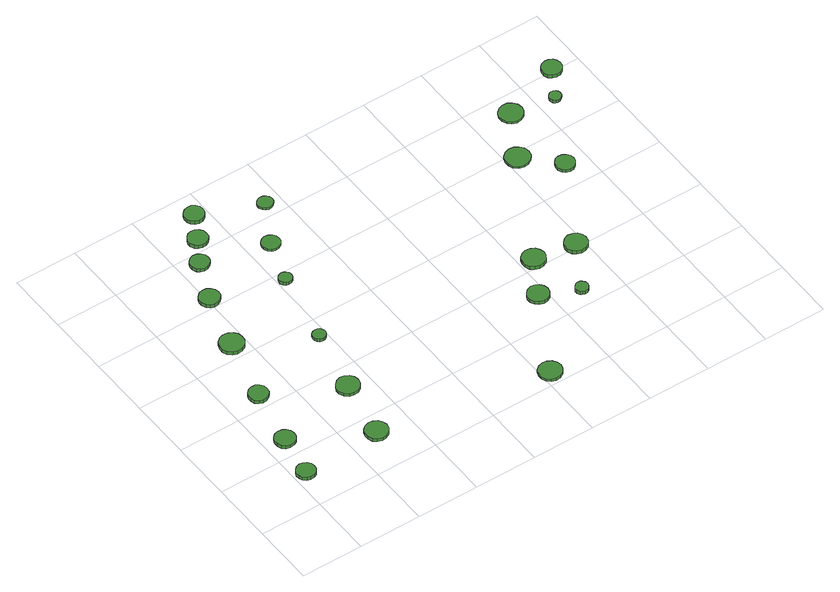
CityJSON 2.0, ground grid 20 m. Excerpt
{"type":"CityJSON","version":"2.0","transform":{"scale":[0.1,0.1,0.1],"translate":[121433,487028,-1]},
"CityObjects":{
"tree1":{"type":"SolitaryVegetationObject","attributes":{"function":"something"},"geometry":[{"type":"MultiSurface","lod":"1","boundaries":[[[0,1,2,3,4,5,6,7,8,9,10,11,12,13,14]],[[15,16,17,18,19,20,21,22,23,24,25,26,27,28,29]],[[0,29,28,1]],[[1,28,27,2]],[[2,27,26,3]],[[3,26,25,4]],[[4,25,24,5]],[[5,24,23,6]],[[6,23,22,7]],[[7,22,21,8]],[[8,21,20,9]],[[9,20,19,10]],[[10,19,18,11]],[[11,18,17,12]],[[12,17,16,13]],[[13,16,15,14]],[[14,15,29,0]]]}]},
"tree2":{"type":"SolitaryVegetationObject","attributes":{"function":"something"},"geometry":[{"type":"MultiSurface","lod":"1","boundaries":[[[30,31,32,33,34,35,36,37,38,39,40,41,42,43,44]],[[45,46,47,48,49,50,51,52,53,54,55,56,57,58,59]],[[30,59,58,31]],[[31,58,57,32]],[[32,57,56,33]],[[33,56,55,34]],[[34,55,54,35]],[[35,54,53,36]],[[36,53,52,37]],[[37,52,51,38]],[[38,51,50,39]],[[39,50,49,40]],[[40,49,48,41]],[[41,48,47,42]],[[42,47,46,43]],[[43,46,45,44]],[[44,45,59,30]]]}]},
"tree3":{"type":"SolitaryVegetationObject","attributes":{"function":"something"},"geometry":[{"type":"MultiSurface","lod":"1","boundaries":[[[60,61,62,63,64,65,66,67,68,69,70,71,72,73,74]],[[75,76,77,78,79,80,81,82,83,84,85,86,87,88,89]],[[60,89,88,61]],[[61,88,87,62]],[[62,87,86,63]],[[63,86,85,64]],[[64,85,84,65]],[[65,84,83,66]],[[66,83,82,67]],[[67,82,81,68]],[[68,81,80,69]],[[69,80,79,70]],[[70,79,78,71]],[[71,78,77,72]],[[72,77,76,73]],[[73,76,75,74]],[[74,75,89,60]]]}]},
"tree4":{"type":"SolitaryVegetationObject","attributes":{"function":"something"},"geometry":[{"type":"MultiSurface","lod":"1","boundaries":[[[90,91,92,93,94,95,96,97,98,99,100,101,102,103,104]],[[105,106,107,108,109,110,111,112,113,114,115,116,117,118,119]],[[90,119,118,91]],[[91,118,117,92]],[[92,117,116,93]],[[93,116,115,94]],[[94,115,114,95]],[[95,114,113,96]],[[96,113,112,97]],[[97,112,111,98]],[[98,111,110,99]],[[99,110,109,100]],[[100,109,108,101]],[[101,108,107,102]],[[102,107,106,103]],[[103,106,105,104]],[[104,105,119,90]]]}]},
"tree5":{"type":"SolitaryVegetationObject","attributes":{"function":"something"},"geometry":[{"type":"MultiSurface","lod":"1","boundaries":[[[120,121,122,123,124,125,126,127,128,129,130,131,132,133,134]],[[135,136,137,138,139,140,141,142,143,144,145,146,147,148,149]],[[120,149,148,121]],[[121,148,147,122]],[[122,147,146,123]],[[123,146,145,124]],[[124,145,144,125]],[[125,144,143,126]],[[126,143,142,127]],[[127,142,141,128]],[[128,141,140,129]],[[129,140,139,130]],[[130,139,138,131]],[[131,138,137,132]],[[132,137,136,133]],[[133,136,135,134]],[[134,135,149,120]]]}]},
"tree6":{"type":"SolitaryVegetationObject","attributes":{"function":"something"},"geometry":[{"type":"MultiSurface","lod":"1","boundaries":[[[150,151,152,153,154,155,156,157,158,159,160,161,162,163,164]],[[165,166,167,168,169,170,171,172,173,174,175,176,177,178,179]],[[150,179,178,151]],[[151,178,177,152]],[[152,177,176,153]],[[153,176,175,154]],[[154,175,174,155]],[[155,174,173,156]],[[156,173,172,157]],[[157,172,171,158]],[[158,171,170,159]],[[159,170,169,160]],[[160,169,168,161]],[[161,168,167,162]],[[162,167,166,163]],[[163,166,165,164]],[[164,165,179,150]]]}]},
"tree7":{"type":"SolitaryVegetationObject","attributes":{"function":"something"},"geometry":[{"type":"MultiSurface","lod":"1","boundaries":[[[180,181,182,183,184,185,186,187,188,189,190,191,192,193,194]],[[195,196,197,198,199,200,201,202,203,204,205,206,207,208,209]],[[180,209,208,181]],[[181,208,207,182]],[[182,207,206,183]],[[183,206,205,184]],[[184,205,204,185]],[[185,204,203,186]],[[186,203,202,187]],[[187,202,201,188]],[[188,201,200,189]],[[189,200,199,190]],[[190,199,198,191]],[[191,198,197,192]],[[192,197,196,193]],[[193,196,195,194]],[[194,195,209,180]]]}]},
"tree8":{"type":"SolitaryVegetationObject","attributes":{"function":"something"},"geometry":[{"type":"MultiSurface","lod":"1","boundaries":[[[210,211,212,213,214,215,216,217,218,219,220,221,222,223,224]],[[225,226,227,228,229,230,231,232,233,234,235,236,237,238,239]],[[210,239,238,211]],[[211,238,237,212]],[[212,237,236,213]],[[213,236,235,214]],[[214,235,234,215]],[[215,234,233,216]],[[216,233,232,217]],[[217,232,231,218]],[[218,231,230,219]],[[219,230,229,220]],[[220,229,228,221]],[[221,228,227,222]],[[222,227,226,223]],[[223,226,225,224]],[[224,225,239,210]]]}]},
"tree9":{"type":"SolitaryVegetationObject","attributes":{"function":"something"},"geometry":[{"type":"MultiSurface","lod":"1","boundaries":[[[240,241,242,243,244,245,246,247,248,249,250,251,252,253,254]],[[255,256,257,258,259,260,261,262,263,264,265,266,267,268,269]],[[240,269,268,241]],[[241,268,267,242]],[[242,267,266,243]],[[243,266,265,244]],[[244,265,264,245]],[[245,264,263,246]],[[246,263,262,247]],[[247,262,261,248]],[[248,261,260,249]],[[249,260,259,250]],[[250,259,258,251]],[[251,258,257,252]],[[252,257,256,253]],[[253,256,255,254]],[[254,255,269,240]]]}]},
"tree10":{"type":"SolitaryVegetationObject","attributes":{"function":"something"},"geometry":[{"type":"MultiSurface","lod":"1","boundaries":[[[270,271,272,273,274,275,276,277,278,279,280,281,282,283,284]],[[285,286,287,288,289,290,291,292,293,294,295,296,297,298,299]],[[270,299,298,271]],[[271,298,297,272]],[[272,297,296,273]],[[273,296,295,274]],[[274,295,294,275]],[[275,294,293,276]],[[276,293,292,277]],[[277,292,291,278]],[[278,291,290,279]],[[279,290,289,280]],[[280,289,288,281]],[[281,288,287,282]],[[282,287,286,283]],[[283,286,285,284]],[[284,285,299,270]]]}]},
"tree11":{"type":"SolitaryVegetationObject","attributes":{"function":"something"},"geometry":[{"type":"MultiSurface","lod":"1","boundaries":[[[300,301,302,303,304,305,306,307,308,309,310,311,312,313,314]],[[315,316,317,318,319,320,321,322,323,324,325,326,327,328,329]],[[300,329,328,301]],[[301,328,327,302]],[[302,327,326,303]],[[303,326,325,304]],[[304,325,324,305]],[[305,324,323,306]],[[306,323,322,307]],[[307,322,321,308]],[[308,321,320,309]],[[309,320,319,310]],[[310,319,318,311]],[[311,318,317,312]],[[312,317,316,313]],[[313,316,315,314]],[[314,315,329,300]]]}]},
"tree12":{"type":"SolitaryVegetationObject","attributes":{"function":"something"},"geometry":[{"type":"MultiSurface","lod":"1","boundaries":[[[330,331,332,333,334,335,336,337,338,339,340,341,342,343,344]],[[345,346,347,348,349,350,351,352,353,354,355,356,357,358,359]],[[330,359,358,331]],[[331,358,357,332]],[[332,357,356,333]],[[333,356,355,334]],[[334,355,354,335]],[[335,354,353,336]],[[336,353,352,337]],[[337,352,351,338]],[[338,351,350,339]],[[339,350,349,340]],[[340,349,348,341]],[[341,348,347,342]],[[342,347,346,343]],[[343,346,345,344]],[[344,345,359,330]]]}]},
"tree13":{"type":"SolitaryVegetationObject","attributes":{"function":"something"},"geometry":[{"type":"MultiSurface","lod":"1","boundaries":[[[360,361,362,363,364,365,366,367,368,369,370,371,372,373,374]],[[375,376,377,378,379,380,381,382,383,384,385,386,387,388,389]],[[360,389,388,361]],[[361,388,387,362]],[[362,387,386,363]],[[363,386,385,364]],[[364,385,384,365]],[[365,384,383,366]],[[366,383,382,367]],[[367,382,381,368]],[[368,381,380,369]],[[369,380,379,370]],[[370,379,378,371]],[[371,378,377,372]],[[372,377,376,373]],[[373,376,375,374]],[[374,375,389,360]]]}]},
"tree14":{"type":"SolitaryVegetationObject","attributes":{"function":"something"},"geometry":[{"type":"MultiSurface","lod":"1","boundaries":[[[390,391,392,393,394,395,396,397,398,399,400,401,402,403,404]],[[405,406,407,408,409,410,411,412,413,414,415,416,417,418,419]],[[390,419,418,391]],[[391,418,417,392]],[[392,417,416,393]],[[393,416,415,394]],[[394,415,414,395]],[[395,414,413,396]],[[396,413,412,397]],[[397,412,411,398]],[[398,411,410,399]],[[399,410,409,400]],[[400,409,408,401]],[[401,408,407,402]],[[402,407,406,403]],[[403,406,405,404]],[[404,405,419,390]]]}]},
"tree15":{"type":"SolitaryVegetationObject","attributes":{"function":"something"},"geometry":[{"type":"MultiSurface","lod":"1","boundaries":[[[420,421,422,423,424,425,426,427,428,429,430,431,432,433,434]],[[435,436,437,438,439,440,441,442,443,444,445,446,447,448,449]],[[420,449,448,421]],[[421,448,447,422]],[[422,447,446,423]],[[423,446,445,424]],[[424,445,444,425]],[[425,444,443,426]],[[426,443,442,427]],[[427,442,441,428]],[[428,441,440,429]],[[429,440,439,430]],[[430,439,438,431]],[[431,438,437,432]],[[432,437,436,433]],[[433,436,435,434]],[[434,435,449,420]]]}]},
"tree16":{"type":"SolitaryVegetationObject","attributes":{"function":"something"},"geometry":[{"type":"MultiSurface","lod":"1","boundaries":[[[450,451,452,453,454,455,456,457,458,459,460,461,462,463,464]],[[465,466,467,468,469,470,471,472,473,474,475,476,477,478,479]],[[450,479,478,451]],[[451,478,477,452]],[[452,477,476,453]],[[453,476,475,454]],[[454,475,474,455]],[[455,474,473,456]],[[456,473,472,457]],[[457,472,471,458]],[[458,471,470,459]],[[459,470,469,460]],[[460,469,468,461]],[[461,468,467,462]],[[462,467,466,463]],[[463,466,465,464]],[[464,465,479,450]]]}]},
"tree17":{"type":"SolitaryVegetationObject","attributes":{"function":"something"},"geometry":[{"type":"MultiSurface","lod":"1","boundaries":[[[480,481,482,483,484,485,486,487,488,489,490,491,492,493,494]],[[495,496,497,498,499,500,501,502,503,504,505,506,507,508,509]],[[480,509,508,481]],[[481,508,507,482]],[[482,507,506,483]],[[483,506,505,484]],[[484,505,504,485]],[[485,504,503,486]],[[486,503,502,487]],[[487,502,501,488]],[[488,501,500,489]],[[489,500,499,490]],[[490,499,498,491]],[[491,498,497,492]],[[492,497,496,493]],[[493,496,495,494]],[[494,495,509,480]]]}]},
"tree18":{"type":"SolitaryVegetationObject","attributes":{"function":"something"},"geometry":[{"type":"MultiSurface","lod":"1","boundaries":[[[510,511,512,513,514,515,516,517,518,519,520,521,522,523,524]],[[525,526,527,528,529,530,531,532,533,534,535,536,537,538,539]],[[510,539,538,511]],[[511,538,537,512]],[[512,537,536,513]],[[513,536,535,514]],[[514,535,534,515]],[[515,534,533,516]],[[516,533,532,517]],[[517,532,531,518]],[[518,531,530,519]],[[519,530,529,520]],[[520,529,528,521]],[[521,528,527,522]],[[522,527,526,523]],[[523,526,525,524]],[[524,525,539,510]]]}]},
"tree19":{"type":"SolitaryVegetationObject","attributes":{"function":"something"},"geometry":[{"type":"MultiSurface","lod":"1","boundaries":[[[540,541,542,543,544,545,546,547,548,549,550,551,552,553,554]],[[555,556,557,558,559,560,561,562,563,564,565,566,567,568,569]],[[540,569,568,541]],[[541,568,567,542]],[[542,567,566,543]],[[543,566,565,544]],[[544,565,564,545]],[[545,564,563,546]],[[546,563,562,547]],[[547,562,561,548]],[[548,561,560,549]],[[549,560,559,550]],[[550,559,558,551]],[[551,558,557,552]],[[552,557,556,553]],[[553,556,555,554]],[[554,555,569,540]]]}]},
"tree20":{"type":"SolitaryVegetationObject","attributes":{"function":"something"},"geometry":[{"type":"MultiSurface","lod":"1","boundaries":[[[570,571,572,573,574,575,576,577,578,579,580,581,582,583,584]],[[585,586,587,588,589,590,591,592,593,594,595,596,597,598,599]],[[570,599,598,571]],[[571,598,597,572]],[[572,597,596,573]],[[573,596,595,574]],[[574,595,594,575]],[[575,594,593,576]],[[576,593,592,577]],[[577,592,591,578]],[[578,591,590,579]],[[579,590,589,580]],[[580,589,588,581]],[[581,588,587,582]],[[582,587,586,583]],[[583,586,585,584]],[[584,585,599,570]]]}]},
"tree21":{"type":"SolitaryVegetationObject","attributes":{"function":"something"},"geometry":[{"type":"MultiSurface","lod":"1","boundaries":[[[600,601,602,603,604,605,606,607,608,609,610,611,612,613,614]],[[615,616,617,618,619,620,621,622,623,624,625,626,627,628,629]],[[600,629,628,601]],[[601,628,627,602]],[[602,627,626,603]],[[603,626,625,604]],[[604,625,624,605]],[[605,624,623,606]],[[606,623,622,607]],[[607,622,621,608]],[[608,621,620,609]],[[609,620,619,610]],[[610,619,618,611]],[[611,618,617,612]],[[612,617,616,613]],[[613,616,615,614]],[[614,615,629,600]]]}]},
"tree22":{"type":"SolitaryVegetationObject","attributes":{"function":"something"},"geometry":[{"type":"MultiSurface","lod":"1","boundaries":[[[630,631,632,633,634,635,636,637,638,639,640,641,642,643,644]],[[645,646,647,648,649,650,651,652,653,654,655,656,657,658,659]],[[630,659,658,631]],[[631,658,657,632]],[[632,657,656,633]],[[633,656,655,634]],[[634,655,654,635]],[[635,654,653,636]],[[636,653,652,637]],[[637,652,651,638]],[[638,651,650,639]],[[639,650,649,640]],[[640,649,648,641]],[[641,648,647,642]],[[642,647,646,643]],[[643,646,645,644]],[[644,645,659,630]]]}]},
"tree23":{"type":"SolitaryVegetationObject","attributes":{"function":"something"},"geometry":[{"type":"MultiSurface","lod":"1","boundaries":[[[660,661,662,663,664,665,666,667,668,669,670,671,672,673,674]],[[675,676,677,678,679,680,681,682,683,684,685,686,687,688,689]],[[660,689,688,661]],[[661,688,687,662]],[[662,687,686,663]],[[663,686,685,664]],[[664,685,684,665]],[[665,684,683,666]],[[666,683,682,667]],[[667,682,681,668]],[[668,681,680,669]],[[669,680,679,670]],[[670,679,678,671]],[[671,678,677,672]],[[672,677,676,673]],[[673,676,675,674]],[[674,675,689,660]]]}]},
"tree24":{"type":"SolitaryVegetationObject","attributes":{"function":"something"},"geometry":[{"type":"MultiSurface","lod":"1","boundaries":[[[690,691,692,693,694,695,696,697,698,699,700,701,702,703,704]],[[705,706,707,708,709,710,711,712,713,714,715,716,717,718,719]],[[690,719,718,691]],[[691,718,717,692]],[[692,717,716,693]],[[693,716,715,694]],[[694,715,714,695]],[[695,714,713,696]],[[696,713,712,697]],[[697,712,711,698]],[[698,711,710,699]],[[699,710,709,700]],[[700,709,708,701]],[[701,708,707,702]],[[702,707,706,703]],[[703,706,705,704]],[[704,705,719,690]]]}]}
},
"vertices":[
[68,124,18],[66,136,18],[58,146,18],[47,152,18],[35,154,18],[23,150,18],[14,141,18],[9,130,18],[9,117,18],[14,106,18],[23,98,18],[35,94,18],[47,95,18],[58,101,18],[66,111,18],[66,111,6],[58,101,6],[47,95,6],[35,94,6],[23,98,6],[14,106,6],[9,117,6],[9,130,6],[14,141,6],[23,150,6],[35,154,6],[47,152,6],[58,146,6],[66,136,6],[68,124,6],
[96,262,17],[93,275,17],[85,286,17],[74,292,17],[60,294,17],[47,290,17],[37,281,17],[32,268,17],[32,255,17],[37,242,17],[47,233,17],[60,229,17],[74,231,17],[85,237,17],[93,248,17],[93,248,6],[85,237,6],[74,231,6],[60,229,6],[47,233,6],[37,242,6],[32,255,6],[32,268,6],[37,281,6],[47,290,6],[60,294,6],[74,292,6],[85,286,6],[93,275,6],[96,262,6],
[133,447,18],[131,460,18],[123,470,18],[112,477,18],[99,478,18],[87,474,18],[77,465,18],[72,453,18],[72,441,18],[77,429,18],[87,420,18],[99,416,18],[112,418,18],[123,424,18],[131,434,18],[131,434,6],[123,424,6],[112,418,6],[99,416,6],[87,420,6],[77,429,6],[72,441,6],[72,453,6],[77,465,6],[87,474,6],[99,478,6],[112,477,6],[123,470,6],[131,460,6],[133,447,6],
[329,138,17],[325,152,17],[317,165,17],[303,172,17],[288,174,17],[274,169,17],[263,159,17],[257,145,17],[257,130,17],[263,116,17],[274,106,17],[288,101,17],[303,103,17],[317,111,17],[325,123,17],[325,123,6],[317,111,6],[303,103,6],[288,101,6],[274,106,6],[263,116,6],[257,130,6],[257,145,6],[263,159,6],[274,169,6],[288,174,6],[303,172,6],[317,165,6],[325,152,6],[329,138,6],
[190,648,23],[187,664,23],[178,676,23],[164,684,23],[148,686,23],[133,681,23],[121,671,23],[115,656,23],[115,640,23],[121,626,23],[133,615,23],[148,610,23],[164,612,23],[178,620,23],[187,633,23],[187,633,10],[178,620,10],[164,612,10],[148,610,10],[133,615,10],[121,626,10],[115,640,10],[115,656,10],[121,671,10],[133,681,10],[148,686,10],[164,684,10],[178,676,10],[187,664,10],[190,648,10],
[365,329,16],[362,343,16],[353,356,16],[340,363,16],[325,365,16],[311,360,16],[300,350,16],[293,336,16],[293,321,16],[300,307,16],[311,297,16],[325,293,16],[340,294,16],[353,302,16],[362,314,16],[362,314,6],[353,302,6],[340,294,6],[325,293,6],[311,297,6],[300,307,6],[293,321,6],[293,336,6],[300,350,6],[311,360,6],[325,365,6],[340,363,6],[353,356,6],[362,343,6],[365,329,6],
[237,830,22],[234,843,22],[226,854,22],[214,861,22],[201,862,22],[188,858,22],[178,849,22],[173,837,22],[173,824,22],[178,811,22],[188,802,22],[201,798,22],[214,800,22],[226,806,22],[234,817,22],[234,817,9],[226,806,9],[214,800,9],[201,798,9],[188,802,9],[178,811,9],[173,824,9],[173,837,9],[178,849,9],[188,858,9],[201,862,9],[214,861,9],[226,854,9],[234,843,9],[237,830,9],
[397,536,17],[395,545,17],[390,552,17],[382,556,17],[374,557,17],[366,554,17],[359,549,17],[356,541,17],[356,532,17],[359,524,17],[366,518,17],[374,516,17],[382,517,17],[390,521,17],[395,528,17],[395,528,6],[390,521,6],[382,517,6],[374,516,6],[366,518,6],[359,524,6],[356,532,6],[356,541,6],[359,549,6],[366,554,6],[374,557,6],[382,556,6],[390,552,6],[395,545,6],[397,536,6],
[293,961,18],[291,973,18],[283,984,18],[272,990,18],[260,991,18],[248,987,18],[239,979,18],[234,967,18],[234,955,18],[239,943,18],[248,935,18],[260,931,18],[272,933,18],[283,939,18],[291,949,18],[291,949,6],[283,939,6],[272,933,6],[260,931,6],[248,935,6],[239,943,6],[234,955,6],[234,967,6],[239,979,6],[248,987,6],[260,991,6],[272,990,6],[283,984,6],[291,973,6],[293,961,6],
[343,1040,19],[341,1053,19],[333,1063,19],[322,1070,19],[309,1071,19],[296,1067,19],[287,1058,19],[281,1046,19],[281,1033,19],[287,1021,19],[296,1013,19],[309,1009,19],[322,1010,19],[333,1016,19],[341,1027,19],[341,1027,6],[333,1016,6],[322,1010,6],[309,1009,6],[296,1013,6],[287,1021,6],[281,1033,6],[281,1046,6],[287,1058,6],[296,1067,6],[309,1071,6],[322,1070,6],[333,1063,6],[341,1053,6],[343,1040,6],
[447,772,17],[445,781,17],[440,788,17],[432,792,17],[424,793,17],[415,790,17],[409,784,17],[405,776,17],[405,768,17],[409,760,17],[415,754,17],[424,751,17],[432,752,17],[440,756,17],[445,763,17],[445,763,6],[440,756,6],[432,752,6],[424,751,6],[415,754,6],[409,760,6],[405,768,6],[405,776,6],[409,784,6],[415,790,6],[424,793,6],[432,792,6],[440,788,6],[445,781,6],[447,772,6],
[389,1123,19],[387,1136,19],[379,1146,19],[368,1153,19],[355,1154,19],[343,1150,19],[333,1141,19],[328,1129,19],[328,1116,19],[333,1105,19],[343,1096,19],[355,1092,19],[368,1093,19],[379,1100,19],[387,1110,19],[387,1110,6],[379,1100,6],[368,1093,6],[355,1092,6],[343,1096,6],[333,1105,6],[328,1116,6],[328,1129,6],[333,1141,6],[343,1150,6],[355,1154,6],[368,1153,6],[379,1146,6],[387,1136,6],[389,1123,6],
[502,910,14],[500,921,14],[493,931,14],[482,937,14],[470,939,14],[459,935,14],[450,927,14],[445,916,14],[445,904,14],[450,893,14],[459,884,14],[470,881,14],[482,882,14],[493,888,14],[500,898,14],[500,898,6],[493,888,6],[482,882,6],[470,881,6],[459,884,6],[450,893,6],[445,904,6],[445,916,6],[450,927,6],[459,935,6],[470,939,6],[482,937,6],[493,931,6],[500,921,6],[502,910,6],
[866,46,15],[862,61,15],[853,73,15],[840,81,15],[825,82,15],[811,78,15],[799,68,15],[793,54,15],[793,38,15],[799,25,15],[811,14,15],[825,10,15],[840,11,15],[853,19,15],[862,31,15],[862,31,6],[853,19,6],[840,11,6],[825,10,6],[811,14,6],[799,25,6],[793,38,6],[793,54,6],[799,68,6],[811,78,6],[825,82,6],[840,81,6],[853,73,6],[862,61,6],[866,46,6],
[575,1047,14],[573,1057,14],[567,1065,14],[558,1070,14],[548,1071,14],[538,1068,14],[531,1061,14],[526,1052,14],[526,1042,14],[531,1033,14],[538,1026,14],[548,1023,14],[558,1024,14],[567,1029,14],[573,1037,14],[573,1037,6],[567,1029,6],[558,1024,6],[548,1023,6],[538,1026,6],[531,1033,6],[526,1042,6],[526,1052,6],[531,1061,6],[538,1068,6],[548,1071,6],[558,1070,6],[567,1065,6],[573,1057,6],[575,1047,6],
[1002,302,26],[999,316,26],[991,327,26],[979,334,26],[965,336,26],[951,331,26],[941,322,26],[935,309,26],[935,295,26],[941,282,26],[951,273,26],[965,268,26],[979,270,26],[991,277,26],[999,288,26],[999,288,14],[991,277,14],[979,270,14],[965,268,14],[951,273,14],[941,282,14],[935,295,14],[935,309,14],[941,322,14],[951,331,14],[965,336,14],[979,334,14],[991,327,14],[999,316,14],[1002,302,14],
[1105,252,26],[1103,261,26],[1098,268,26],[1091,272,26],[1082,273,26],[1074,270,26],[1068,264,26],[1064,257,26],[1064,248,26],[1068,240,26],[1074,235,26],[1082,232,26],[1091,233,26],[1098,237,26],[1103,244,26],[1103,244,13],[1098,237,13],[1091,233,13],[1082,232,13],[1074,235,13],[1068,240,13],[1064,248,13],[1064,257,13],[1068,264,13],[1074,270,13],[1082,273,13],[1091,272,13],[1098,268,13],[1103,261,13],[1105,252,13],
[1079,428,19],[1075,443,19],[1067,456,19],[1053,463,19],[1038,465,19],[1024,460,19],[1012,450,19],[1006,436,19],[1006,421,19],[1012,407,19],[1024,397,19],[1038,392,19],[1053,394,19],[1067,401,19],[1075,414,19],[1075,414,7],[1067,401,7],[1053,394,7],[1038,392,7],[1024,397,7],[1012,407,7],[1006,421,7],[1006,436,7],[1012,450,7],[1024,460,7],[1038,465,7],[1053,463,7],[1067,456,7],[1075,443,7],[1079,428,7],
[1209,408,20],[1206,422,20],[1198,434,20],[1185,441,20],[1170,443,20],[1156,438,20],[1145,428,20],[1139,415,20],[1139,400,20],[1145,387,20],[1156,377,20],[1170,372,20],[1185,374,20],[1198,381,20],[1206,393,20],[1206,393,7],[1198,381,7],[1185,374,7],[1170,372,7],[1156,377,7],[1145,387,7],[1139,400,7],[1139,415,7],[1145,428,7],[1156,438,7],[1170,443,7],[1185,441,7],[1198,434,7],[1206,422,7],[1209,408,7],
[1274,780,13],[1271,796,13],[1261,809,13],[1247,817,13],[1231,819,13],[1215,814,13],[1203,803,13],[1197,788,13],[1197,772,13],[1203,757,13],[1215,746,13],[1231,741,13],[1247,743,13],[1261,751,13],[1271,764,13],[1271,764,6],[1261,751,6],[1247,743,6],[1231,741,6],[1215,746,6],[1203,757,6],[1197,772,6],[1197,788,6],[1203,803,6],[1215,814,6],[1231,819,6],[1247,817,6],[1261,809,6],[1271,796,6],[1274,780,6],
[1361,682,17],[1358,695,17],[1351,705,17],[1340,711,17],[1327,713,17],[1315,709,17],[1306,700,17],[1301,689,17],[1301,676,17],[1306,664,17],[1315,656,17],[1327,652,17],[1340,653,17],[1351,660,17],[1358,670,17],[1358,670,6],[1351,660,6],[1340,653,6],[1327,652,6],[1315,656,6],[1306,664,6],[1301,676,6],[1301,689,6],[1306,700,6],[1315,709,6],[1327,713,6],[1340,711,6],[1351,705,6],[1358,695,6],[1361,682,6],
[1357,932,13],[1354,947,13],[1344,960,13],[1331,968,13],[1315,969,13],[1300,964,13],[1289,954,13],[1282,940,13],[1282,924,13],[1289,909,13],[1300,899,13],[1315,894,13],[1331,896,13],[1344,904,13],[1354,916,13],[1354,916,6],[1344,904,6],[1331,896,6],[1315,894,6],[1300,899,6],[1289,909,6],[1282,924,6],[1282,940,6],[1289,954,6],[1300,964,6],[1315,969,6],[1331,968,6],[1344,960,6],[1354,947,6],[1357,932,6],
[1476,911,17],[1475,919,17],[1470,925,17],[1463,929,17],[1455,930,17],[1448,927,17],[1442,922,17],[1439,915,17],[1439,907,17],[1442,899,17],[1448,894,17],[1455,892,17],[1463,893,17],[1470,897,17],[1475,903,17],[1475,903,6],[1470,897,6],[1463,893,6],[1455,892,6],[1448,894,6],[1442,899,6],[1439,907,6],[1439,915,6],[1442,922,6],[1448,927,6],[1455,930,6],[1463,929,6],[1470,925,6],[1475,919,6],[1476,911,6],
[1544,1006,18],[1541,1019,18],[1534,1030,18],[1522,1036,18],[1509,1037,18],[1497,1033,18],[1487,1025,18],[1482,1013,18],[1482,1000,18],[1487,987,18],[1497,979,18],[1509,975,18],[1522,976,18],[1534,983,18],[1541,993,18],[1541,993,6],[1534,983,6],[1522,976,6],[1509,975,6],[1497,979,6],[1487,987,6],[1482,1000,6],[1482,1013,6],[1487,1025,6],[1497,1033,6],[1509,1037,6],[1522,1036,6],[1534,1030,6],[1541,1019,6],[1544,1006,6]
]}
